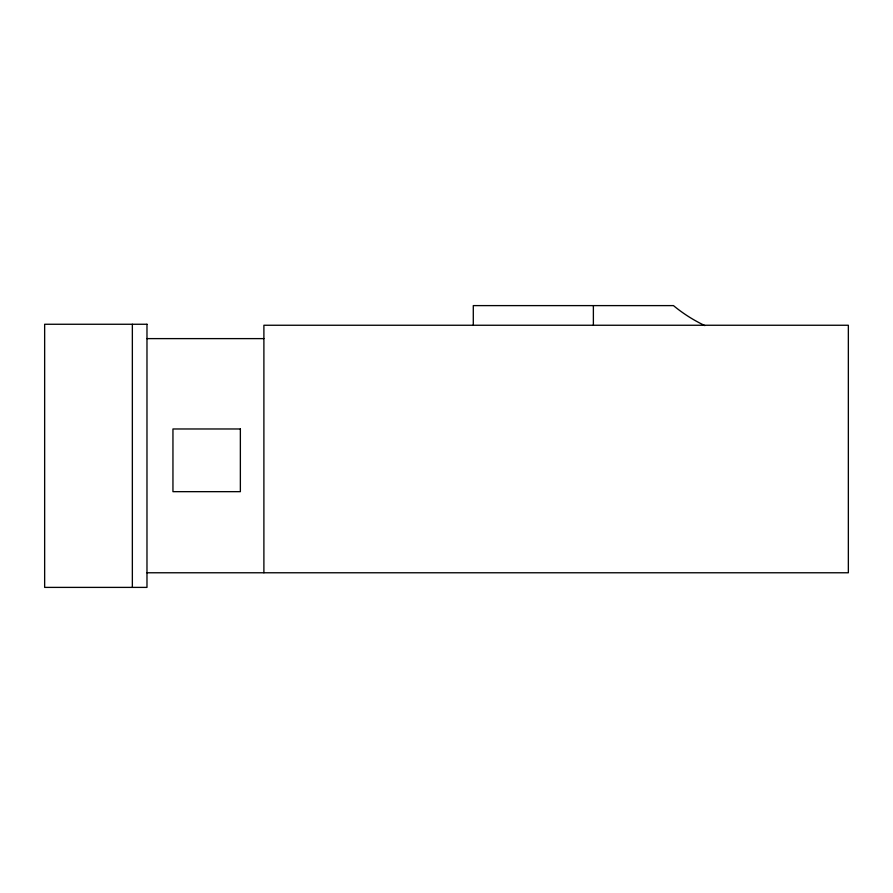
<?xml version="1.0" encoding="UTF-8"?>
<svg xmlns="http://www.w3.org/2000/svg" width="893" height="893" viewBox="0 0 893 893"><rect width="100%" height="100%" fill="white"/><g stroke="black" fill="none" stroke-linecap="round" stroke-linejoin="round"><path stroke-width="1.34" d="M146.977 338.614L263.893 338.614M146.977 572.77L848.35 572.77L848.35 325.253L263.893 325.253L263.893 572.77M593.376 305.607L593.376 325.253M473.29 325.253L473.29 305.607L673.456 305.607A150.537 150.537 0 0 0 704.834 325.577M132.354 324.259L132.354 587.393M146.977 324.259L44.65 324.259L44.65 587.393L146.977 587.393L146.977 324.259M240.362 428.975L172.952 428.975L172.952 491.663L240.362 491.663L240.362 428.975"/></g></svg>
